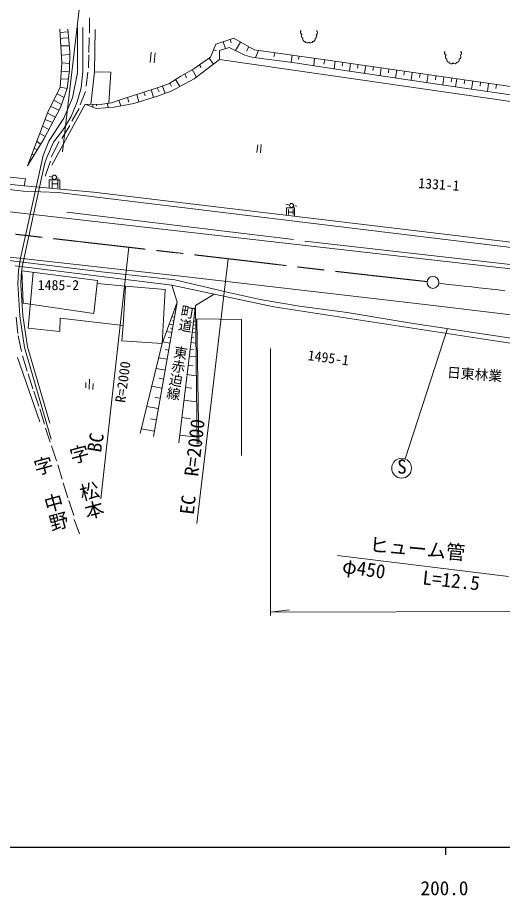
# Model space of a CAD drawing. Units: millimetres, scale not verified. Extents: x 40000 to 680000, y 20000 to 380000.
# Drawn here: x 212202 to 275403, y 198715 to 313001 of the extents above; entities that cross this region are included whole.
import ezdxf
from ezdxf.enums import TextEntityAlignment as Align

# ---------------------------------------------------------------- set-up
doc = ezdxf.new("R2010")
doc.units = ezdxf.units.MM
doc.header["$LTSCALE"] = 1000
doc.linetypes.add('CHAIN', pattern=[18.5, 12, -1.5, 3.5, -1.5])
for name, color, linetype, lineweight in [('M-BGD', 7, 'Continuous', 13), ('M-BMK', 2, 'CHAIN', 13), ('M-TTL-BAND', 7, 'Continuous', 25)]:
    doc.layers.add(name, color=color, linetype=linetype, lineweight=lineweight)
doc.styles.add('@ＭＳ ゴシック', font='')
doc.styles.add('ＭＳ ゴシック', font='')
doc.styles.get('@ＭＳ ゴシック').set_extended_font_data('@MS Gothic')
doc.styles.get('ＭＳ ゴシック').set_extended_font_data('MS Gothic')

msp = doc.modelspace()

# ---------------------------------------------------------------- linework, layer by layer
at = {"layer": 'M-BGD'}
for p, q in [((218081, 295516), (222402, 332838)), ((221565, 311018), (221591, 312945)), ((217976, 307091), (217709, 311476)), ((217734, 311065), (218781, 311121)), ((218748, 311496), (219003, 308557)), ((220019, 311710), (220004, 305815)), ((220724, 311692), (220702, 305998)), ((222215, 305934), (222314, 311428)), ((217786, 310207), (218103, 310301)), ((218103, 310301), (218848, 310347)), ((221514, 308449), (221543, 310419)), ((238066, 309538), (240376, 310303)), ((239015, 309852), (239309, 308965)), ((239902, 310146), (240049, 309703)), ((240376, 310303), (243029, 308799)), ((241246, 309810), (240612, 308693)), ((217840, 309330), (218935, 309340)), ((237367, 307838), (238066, 309538)), ((237758, 308789), (238125, 308661)), ((238509, 307550), (238541, 308715)), ((238541, 308715), (239768, 309115)), ((239768, 309115), (241830, 308084)), ((242363, 309176), (242046, 308618)), ((243029, 308799), (252623, 307465)), ((243594, 308720), (243202, 307791)), ((217913, 308126), (218998, 308174)), ((219003, 308557), (218973, 306166)), ((221464, 306459), (221514, 308142)), ((229617, 308501), (229483, 307149)), ((230122, 308426), (230018, 307105)), ((235222, 305006), (238509, 307550)), ((236367, 307145), (237367, 307838)), ((237189, 307715), (237724, 306942)), ((238509, 307550), (292847, 299720)), ((241830, 308084), (242724, 307855)), ((242724, 307855), (244281, 307644)), ((244281, 307644), (248096, 307156)), ((245742, 308422), (245626, 307878)), ((247981, 308110), (247853, 307187)), ((248905, 307982), (248841, 307520)), ((250889, 307706), (250808, 306740)), ((252239, 307519), (252135, 306929)), ((252623, 307465), (287912, 302354)), ((217776, 303948), (217976, 307091)), ((217976, 307091), (218984, 307004)), ((234100, 305730), (235199, 306344)), ((235199, 306344), (236367, 307145)), ((235914, 306835), (236117, 306480)), ((248096, 307156), (253426, 306338)), ((253426, 306338), (268070, 304166)), ((253613, 307322), (253469, 306331)), ((254604, 307179), (254532, 306683)), ((255595, 307035), (255450, 306037)), ((256592, 306891), (256520, 306392)), ((257590, 306746), (257444, 305742)), ((258594, 306601), (258521, 306098)), ((259598, 306455), (259452, 305444)), ((260609, 306309), (260536, 305803)), ((217908, 306022), (218945, 305931)), ((218973, 306166), (218686, 303758)), ((220004, 305815), (219366, 302563)), ((220702, 305998), (220479, 303860)), ((221128, 304053), (221345, 305905)), ((221734, 301701), (222215, 305934)), ((222215, 305934), (224373, 305875)), ((224373, 305875), (224112, 301838)), ((231942, 304393), (233486, 305364)), ((233486, 305364), (234100, 305730)), ((234002, 305671), (234241, 305151)), ((234973, 306217), (235521, 305237)), ((261620, 306162), (261473, 305145)), ((262638, 306015), (262564, 305506)), ((263656, 305867), (263507, 304843)), ((264680, 305719), (264606, 305207)), ((265705, 305571), (265555, 304539)), ((266736, 305421), (266661, 304906)), ((267767, 305272), (267617, 304234)), ((217842, 304995), (218837, 305019)), ((230150, 303750), (231942, 304393)), ((231091, 304088), (231435, 303130)), ((232051, 304462), (232271, 304032)), ((232213, 303402), (235222, 305006)), ((232789, 304925), (233361, 304014)), ((232789, 304925), (233361, 304014)), ((268070, 304166), (288703, 301197)), ((268805, 305121), (268730, 304602)), ((269447, 305028), (269297, 303990)), ((270486, 304878), (270411, 304359)), ((271525, 304727), (271374, 303691)), ((272561, 304577), (272486, 304059)), ((273598, 304427), (273448, 303392)), ((274633, 304277), (274558, 303760)), ((216172, 300671), (217776, 303948)), ((217346, 303069), (218270, 302591)), ((217776, 303948), (218686, 303758)), ((218686, 303758), (217805, 301288)), ((220479, 303860), (219975, 302033)), ((220347, 301636), (221047, 303385)), ((225570, 302303), (230150, 303750)), ((227731, 302986), (228032, 302034)), ((228682, 303286), (228833, 302811)), ((229634, 303587), (229937, 302626)), ((230421, 303847), (230667, 303349)), ((230426, 302778), (232213, 303402)), ((216938, 302237), (217949, 301691)), ((219366, 302563), (218232, 299882)), ((219975, 302033), (219188, 300132)), ((222950, 301696), (224461, 301881)), ((223943, 301817), (224010, 301269)), ((224461, 301881), (225570, 302303)), ((224784, 301323), (227367, 301828)), ((225396, 302237), (225677, 301498)), ((226523, 302604), (226714, 302000)), ((227367, 301828), (230426, 302778)), ((213482, 293680), (216172, 300671)), ((217805, 301288), (215652, 297259)), ((216545, 301432), (217619, 300938)), ((216666, 293768), (220997, 301704)), ((219261, 299507), (220228, 301141)), ((220997, 301704), (222950, 301696)), ((220997, 301704), (222452, 301160)), ((221997, 301700), (221995, 301331)), ((222452, 301160), (224784, 301323)), ((222497, 301698), (222496, 301513)), ((215809, 299727), (216770, 299350)), ((216128, 300556), (217143, 300048)), ((218232, 299882), (216281, 296899)), ((219188, 300132), (218119, 298338)), ((215473, 298854), (216285, 298443)), ((218119, 298338), (216880, 296784)), ((217981, 297257), (219010, 298966)), ((215652, 297259), (213482, 293680)), ((215111, 297913), (215784, 297505)), ((214375, 296002), (214746, 295765)), ((214730, 296925), (215208, 296526)), ((216281, 296899), (215549, 295037)), ((216880, 296784), (216004, 294794)), ((216605, 294826), (217635, 296886)), ((243500, 296443), (243401, 295414)), ((243975, 296470), (243870, 295387)), ((215549, 295037), (212600, 281672)), ((214093, 295269), (214343, 295100)), ((182381, 294443), (213058, 291080)), ((215781, 294108), (214283, 287374)), ((216004, 294794), (215781, 294108)), ((215796, 292359), (216487, 294312)), ((207598, 292595), (213254, 292020)), ((213254, 292020), (213058, 291080)), ((216319, 292303), (216700, 292239)), ((216341, 290781), (216341, 291873)), ((216341, 291873), (217694, 291873)), ((216699, 291759), (216699, 290852)), ((217278, 292141), (217601, 292086)), ((217456, 291794), (217456, 290844)), ((217694, 291873), (217694, 290656)), ((206921, 291139), (212920, 290396)), ((212920, 290396), (217538, 290218)), ((213058, 291080), (222101, 290256)), ((216699, 291336), (217456, 291336)), ((217538, 290218), (327338, 276912)), ((222101, 290256), (327275, 277692)), ((208806, 288000), (276848, 280232)), ((247161, 288690), (247673, 288598)), ((247249, 287252), (247248, 288241)), ((247248, 288241), (248315, 288238)), ((247500, 288026), (247500, 287362)), ((248134, 288040), (248134, 287353)), ((248173, 288507), (248607, 288429)), ((248315, 288238), (248315, 287125)), ((214283, 287374), (212816, 280565)), ((218617, 287671), (248155, 284094)), ((247500, 287666), (248134, 287666)), ((249647, 283893), (278652, 280614)), ((198173, 282918), (223134, 279904)), ((204261, 282603), (233865, 279300)), ((223038, 250353), (226715, 283091)), ((212600, 281672), (212326, 280019)), ((235580, 247115), (239639, 281605)), ((232315, 278181), (211913, 280675)), ((212326, 280019), (212222, 278356)), ((212816, 280565), (212695, 279416)), ((212758, 280009), (222619, 278766)), ((212931, 275822), (212758, 280009)), ((212695, 279416), (212652, 278202)), ((214249, 279821), (213578, 272570)), ((223134, 279904), (232682, 278849)), ((233865, 279300), (264918, 275681)), ((212222, 278356), (212499, 274183)), ((212652, 278202), (212907, 274219)), ((222619, 278766), (222129, 274490)), ((226287, 278036), (222576, 278390)), ((226287, 278036), (225975, 272914)), ((231454, 277591), (226287, 278036)), ((245590, 275330), (232315, 278181)), ((233005, 275964), (232315, 278181)), ((232682, 278849), (239899, 277171)), ((231053, 270553), (231454, 277591)), ((235381, 275519), (237814, 277000)), ((239899, 277171), (243804, 276310)), ((222129, 274490), (212931, 275822)), ((229906, 258477), (233005, 275964)), ((231053, 270553), (233005, 275964)), ((235381, 275519), (233203, 257653)), ((235381, 275519), (235608, 257474)), ((243804, 276310), (248971, 275449)), ((248971, 275449), (255149, 274603)), ((264918, 275681), (305920, 270803)), ((232743, 274487), (232659, 274502)), ((232831, 274979), (232661, 275010)), ((235255, 274489), (235358, 274476)), ((273838, 270981), (245590, 275330)), ((255149, 274603), (263509, 273222)), ((212005, 274010), (212229, 271885)), ((212499, 274183), (213130, 270053)), ((212907, 274219), (213519, 270117)), ((217736, 272140), (217765, 273877)), ((217765, 273877), (225975, 272914)), ((232656, 273995), (232317, 274055)), ((232569, 273502), (232399, 273533)), ((235134, 273496), (235304, 273476)), ((235195, 273993), (235401, 273968)), ((235843, 257513), (235566, 273780)), ((235566, 273780), (241396, 273681)), ((241396, 273681), (241405, 255991)), ((263509, 273222), (281624, 270502)), ((213578, 272570), (217736, 272140)), ((225975, 272914), (225797, 270909)), ((232301, 271991), (231616, 272113)), ((232482, 273010), (231972, 273100)), ((232391, 272501), (232137, 272546)), ((234953, 272007), (235426, 271950)), ((235013, 272504), (235250, 272475)), ((235074, 273000), (235413, 272959)), ((262711, 255541), (268226, 272513)), ((212302, 271548), (212698, 269524)), ((225797, 270909), (231053, 270553)), ((232180, 271306), (231837, 271367)), ((234874, 271360), (235198, 271320)), ((276431, 270607), (273838, 270981)), ((213130, 270053), (216605, 258104)), ((213519, 270117), (216423, 260188)), ((228199, 258834), (231053, 270553)), ((232058, 270621), (231137, 270784)), ((231895, 269699), (231434, 269781)), ((234687, 269826), (235130, 269772)), ((234795, 270712), (235443, 270633)), ((245171, 269929), (245171, 235149)), ((215089, 260387), (212182, 268757)), ((212840, 268948), (213456, 266981)), ((231686, 268521), (230605, 268713)), ((234579, 268940), (235465, 268832)), ((234431, 267726), (235038, 267652)), ((213598, 266637), (214198, 264686)), ((231435, 267102), (230263, 267310)), ((231435, 267102), (230263, 267310)), ((231435, 267102), (230263, 267310)), ((231435, 267102), (230263, 267310)), ((231435, 267102), (230263, 267310)), ((231435, 267102), (230263, 267310)), ((234283, 266513), (235496, 266365)), ((221112, 265511), (221082, 264798)), ((221597, 265917), (221557, 264610)), ((222062, 265352), (222003, 264580)), ((231227, 265931), (230642, 266035)), ((231227, 265931), (230642, 266035)), ((231227, 265931), (230642, 266035)), ((231227, 265931), (230642, 266035)), ((231227, 265931), (230642, 266035)), ((231227, 265931), (230642, 266035)), ((214337, 264369), (214977, 262393)), ((231020, 264759), (229699, 264993)), ((231020, 264759), (229699, 264993)), ((231020, 264759), (229699, 264993)), ((231020, 264759), (229699, 264993)), ((231020, 264759), (229699, 264993)), ((231020, 264759), (229699, 264993)), ((234081, 264852), (234911, 264751)), ((230786, 263439), (230126, 263556)), ((230786, 263439), (230126, 263556)), ((230786, 263439), (230126, 263556)), ((230786, 263439), (230126, 263556)), ((230786, 263439), (230126, 263556)), ((230786, 263439), (230126, 263556)), ((233878, 263192), (235539, 262989)), ((215100, 262062), (215726, 260047)), ((230552, 262119), (229063, 262382)), ((230552, 262119), (229063, 262382)), ((230552, 262119), (229063, 262382)), ((230552, 262119), (229063, 262382)), ((230552, 262119), (229063, 262382)), ((230552, 262119), (229063, 262382)), ((230288, 260630), (229544, 260762)), ((230288, 260630), (229544, 260762)), ((230288, 260630), (229544, 260762)), ((230288, 260630), (229544, 260762)), ((230288, 260630), (229544, 260762)), ((230288, 260630), (229544, 260762)), ((233601, 260918), (234738, 260780)), ((215856, 259535), (216445, 257736)), ((230024, 259142), (228346, 259439)), ((230024, 259142), (228346, 259439)), ((230024, 259142), (228346, 259439)), ((230024, 259142), (228346, 259439)), ((230024, 259142), (228346, 259439)), ((230024, 259142), (228346, 259439)), ((233324, 258645), (235597, 258368)), ((216616, 257233), (217275, 255283)), ((217433, 254774), (218000, 252914)), ((218145, 252414), (218766, 250466)), ((218906, 250129), (219526, 248169)), ((219600, 247656), (220286, 245808)), ((253913, 242970), (276186, 240253)), ((245171, 235572), (438862, 236179)), ((245171, 235572), (247653, 235901))]:
    msp.add_line(p, q, dxfattribs=at)
for centre, radius in [((216991, 292200), 293), ((247921, 288543), 254), ((266346, 278523), 775), ((262255, 254334), 1290)]:
    msp.add_circle(centre, radius, dxfattribs=at)
for centre, start, end in [((249377, 311072), 131.69645, 250.31174), ((250992, 311060), 295.5816, 51.83622), ((249489, 310579), 135.42172, 248.97879), ((249663, 310194), 159.44718, 269.02338), ((249943, 309985), 197.56364, 321.14954), ((250402, 309995), 221.4806, 335.92433), ((250701, 310172), 265.11615, 25.19228), ((250898, 310590), 284.47614, 41.84201), ((268153, 308366), 131.69645, 250.31174), ((269768, 308354), 295.5816, 51.83622), ((268266, 307873), 135.42172, 248.97879), ((268439, 307488), 159.44718, 269.02338), ((269478, 307465), 265.11615, 25.19228), ((269674, 307884), 284.47614, 41.84201), ((268720, 307278), 197.56364, 321.14954), ((269178, 307289), 221.4806, 335.92433)]:
    msp.add_arc(centre, 300, start, end, dxfattribs=at)
at = {"layer": 'M-BMK'}
msp.add_lwpolyline([(275693, 277442), (274837, 277541), (274007, 277636), (273175, 277730), (272315, 277828), (271397, 277931), (270394, 278043), (269279, 278167), (268025, 278306), (267112, 278407)], dxfattribs=at)
msp.add_open_spline([(265578, 278625), (259641, 279280), (258145, 279447), (253383, 279992), (248013, 280606), (245008, 280981), (239639, 281605), (234592, 282191), (231763, 282511), (226715, 283091), (221625, 283676), (218773, 284002), (213683, 284589), (209127, 285114), (206577, 285420), (202020, 285939), (194435, 286803), (190189, 287317), (182598, 288122), (177035, 288711), (175276, 288892), (168350, 289577)], degree=3, knots=[0, 0, 0, 0, 1, 1, 1, 2, 2, 2, 3, 3, 3, 4, 4, 4, 5, 5, 5, 6, 6, 6, 7, 7, 7, 7], dxfattribs=at)
at = {"layer": 'M-TTL-BAND'}
for p, q in [((40000, 205000), (579000, 205000)), ((268000, 205000), (268000, 204000))]:
    msp.add_line(p, q, dxfattribs=at)

# ---------------------------------------------------------------- texts
at = {"layer": 'M-BGD'}
for s, height, rotation, style, p in [('1331-1', 1320, 356.199, 'ＭＳ ゴシック', (264368, 290411)), ('町道\u3000東赤迫線', 1320, 260.128, '@ＭＳ ゴシック', (233481, 275761)), ('1495-1', 1320, 352.407, 'ＭＳ ゴシック', (249908, 268019)), ('R=2000', 1320, 82.497, 'ＭＳ ゴシック', (226620, 262755)), ('日東林業', 1320, 355.817, 'ＭＳ ゴシック', (268105, 265774)), ('EC\u3000R=2000', 1833, 83.287, 'ＭＳ ゴシック', (235703, 248162)), ('BC', 1833, 80.592, 'ＭＳ ゴシック', (223615, 256212)), ('字\u3000松本', 1833, 284.94, '@ＭＳ ゴシック', (218498, 256995)), ('字\u3000中野', 1833, 285.322, '@ＭＳ ゴシック', (213821, 255480)), ('ヒューム管', 1833, 354.834, 'ＭＳ ゴシック', (257967, 242970)), ('φ450', 1833, 351.659, 'ＭＳ ゴシック', (254356, 240200)), ('L=12.5', 1833, 353.858, 'ＭＳ ゴシック', (264854, 238670))]:
    msp.add_text(s, height=height, rotation=rotation, dxfattribs=dict(at, style=style)).set_placement(p, align=Align.BOTTOM_LEFT)
at = {"layer": 'M-BGD', "style": 'ＭＳ ゴシック'}
for s, height, p in [('1485-2', 1320, (214840, 277120)), ('S', 1833, (261672, 253078))]:
    msp.add_text(s, height=height, dxfattribs=at).set_placement(p, align=Align.BOTTOM_LEFT)
at = {"layer": 'M-TTL-BAND', "style": 'ＭＳ ゴシック'}
msp.add_text('200.0', height=1833, dxfattribs=at).set_placement((267844, 198195), align=Align.BOTTOM_CENTER)

doc.saveas('drawing.dxf')
